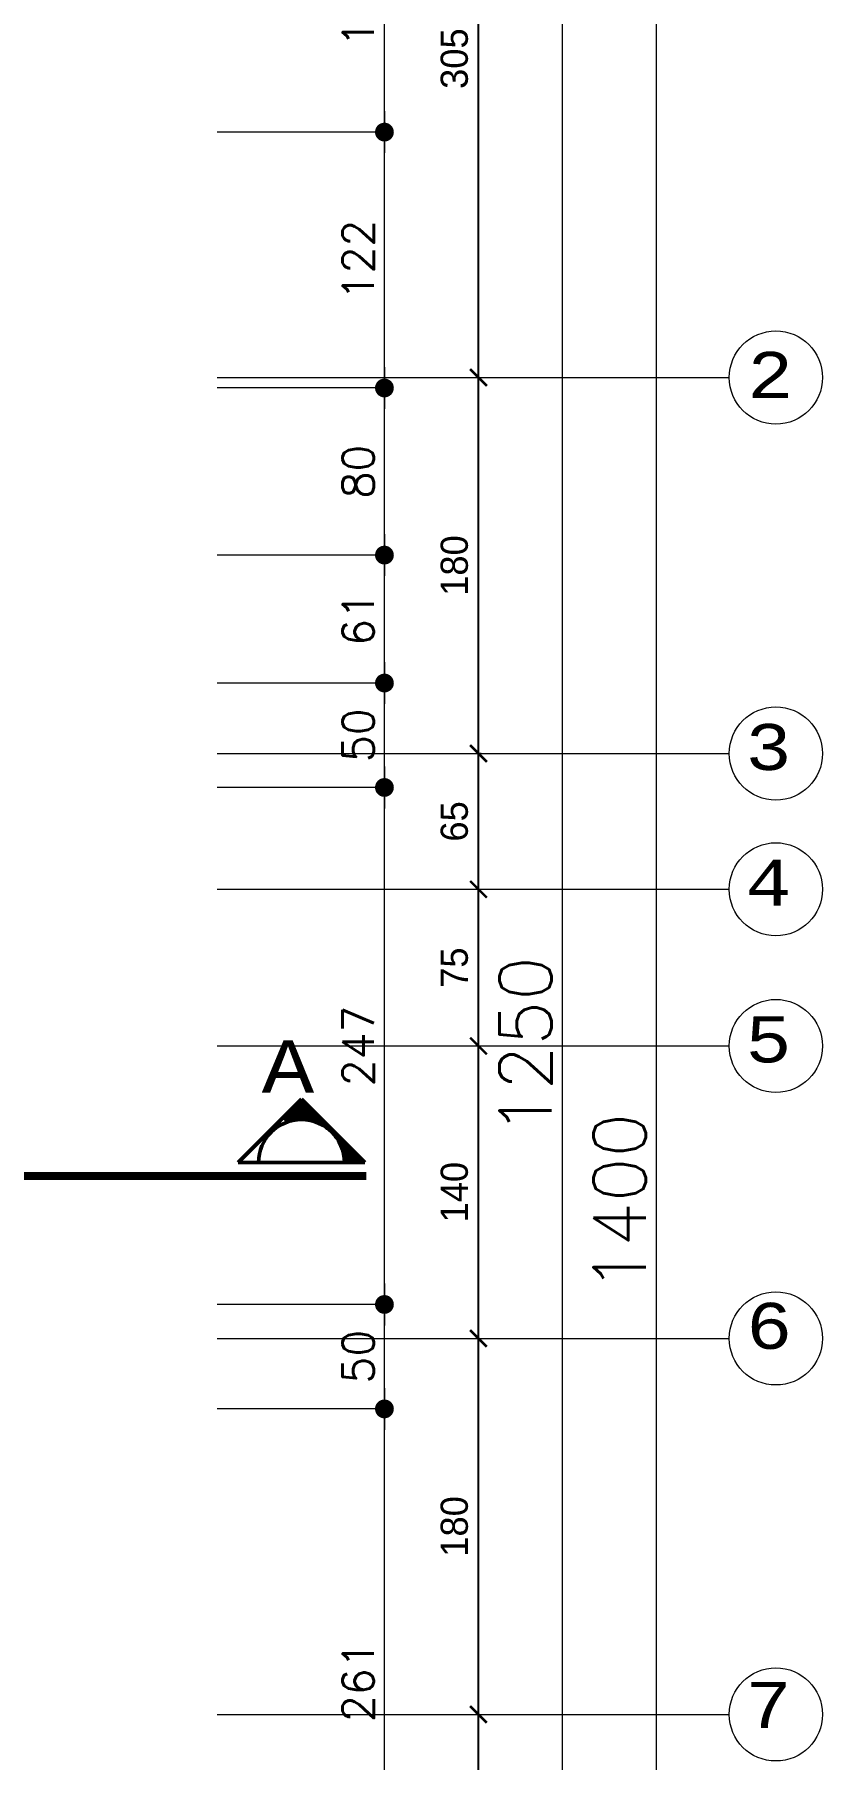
# Model space of a CAD drawing. Header units: millimetres. Extents: x 35860 to 71103, y -11298 to -8385.
# Drawn here: x 46034 to 46411, y -10340 to -9514 of the extents above; entities that cross this region are included whole.
import ezdxf

# ---------------------------------------------------------------- set-up
doc = ezdxf.new("R2010")
doc.units = ezdxf.units.MM
doc.header["$MEASUREMENT"] = 0
doc.layers.get('0').update_dxf_attribs({"lineweight": 15})
doc.layers.get('Defpoints').update_dxf_attribs({"lineweight": 20})
for name, color, linetype, lineweight in [('03_Yazı', 1, 'Continuous', 30), ('05', 4, 'Continuous', 50), ('Aks&Tefriş', 5, 'Continuous', 20)]:
    doc.layers.add(name, color=color, linetype=linetype, lineweight=lineweight)
doc.styles.add('0', font='txt.shx')
doc.styles.add('C', font='')
doc.styles.get('C').set_extended_font_data('Courier New Tur')
doc.dimstyles.new('5', dxfattribs={"dimtxt": 25, "dimasz": 1, "dimexe": 0, "dimexo": 0, "dimgap": 5, "dimtad": 1, "dimdec": 0, "dimlfac": -1, "dimzin": 12, "dimdsep": 46, "dimtxsty": '0', "dimblk": 'DOT', "dimcen": 2.5, "dimse1": 1, "dimse2": 1, "dimclrd": 256, "dimclrt": 1, "dimadec": 8, "dimazin": 0, "dimtfac": 1, "dimtdec": 0, "dimtmove": 0, "dimatfit": 0, "dimldrblk": 'DOT', "dimfxl": 1, "dimtolj": 1, "dimtzin": 0, "dimlwd": -1, "dimarcsym": 0})
doc.dimstyles.new('_VI80I', dxfattribs={"dimtxt": 15, "dimasz": 1, "dimexe": 0, "dimexo": 100, "dimgap": 5, "dimtad": 1, "dimdec": 0, "dimlfac": -1, "dimzin": 12, "dimdsep": 46, "dimtxsty": '0', "dimblk1": 'DOT80_2', "dimblk2": 'DOT80_1', "dimsah": 1, "dimcen": 2.5, "dimse1": 1, "dimse2": 1, "dimclrd": 256, "dimclrt": 1, "dimadec": 8, "dimazin": 0, "dimtfac": 1, "dimtdec": 0, "dimtmove": 0, "dimatfit": 0, "dimldrblk": 'DOT', "dimfxl": 1, "dimtolj": 1, "dimtzin": 0, "dimlwd": -1, "dimarcsym": 0})
doc.dimstyles.new('STANDART', dxfattribs={"dimtxt": 13, "dimasz": 8, "dimexe": 1.25, "dimexo": 0.625, "dimgap": 5, "dimtad": 1, "dimdec": 0, "dimrnd": 5, "dimzin": 1, "dimdsep": 46, "dimtxsty": 'Standard', "dimblk1": 'ARCHTICK', "dimblk2": 'ARCHTICK', "dimsah": 1, "dimcen": 2.5, "dimclrd": 256, "dimclre": 256, "dimclrt": 1, "dimadec": 0, "dimazin": 0, "dimtfac": 1, "dimtdec": 0, "dimtofl": 0, "dimtmove": 1, "dimatfit": 0, "dimldrblk": 'ARCHTICK', "dimfxl": 1, "dimtolj": 1, "dimtzin": 0, "dimarcsym": 0})

# ---------------------------------------------------------------- blocks, each defined once
blk = doc.blocks.new('DOT')
at = {"color": 0}
blk.add_line((-10, 0), (10, 0), dxfattribs=at)
at = {"color": 0, "const_width": 4.5}
blk.add_lwpolyline([(-2.25, 0, 1), (2.25, 0, 1)], format="xyb", close=True, dxfattribs=at)
blk = doc.blocks.new('*D164')
at = {"layer": 'Aks&Tefriş', "transparency": 16777216}
blk.add_line((46286.01, -9374.08), (46286.01, -10622.42), dxfattribs=at)
at = {"layer": 'Defpoints', "color": 0, "transparency": 16777216}
for p in [(46286.01, -9373.08), (46286.01, -10623.42), (46286.01, -10623.42)]:
    blk.add_point(p, dxfattribs=at)
at = {"layer": 'Aks&Tefriş', "transparency": 16777216}
for p, rotation in [((46286.01, -9373.08), 90), ((46286.01, -10623.42), 270)]:
    blk.add_blockref('DOT', p, dxfattribs=dict(at, rotation=rotation))
at = {"layer": 'Aks&Tefriş', "color": 1, "transparency": 16777216, "insert": (46268.51, -9998.25), "char_height": 25, "attachment_point": 5, "rotation": 90, "style": '0'}
blk.add_mtext('\\A1;1250', dxfattribs=at)
blk = doc.blocks.new('_ARCHTICK')
at = {"color": 0, "linetype": 'ByBlock', "const_width": 0.15}
blk.add_lwpolyline([(-0.5, -0.5), (0.5, 0.5)], dxfattribs=at)
blk = doc.blocks.new('*D166')
at = {"layer": 'Aks&Tefriş', "lineweight": -2, "transparency": 16777216}
for p, q in [((46245.38, -10318.42), (46244.76, -10318.42)), ((46246.01, -10623.42), (46246.01, -10318.42))]:
    blk.add_line(p, q, dxfattribs=at)
at = {"layer": 'Defpoints', "color": 0, "transparency": 16777216}
for p in [(46246.01, -10318.42), (46246.01, -10318.42), (46246.01, -10623.42)]:
    blk.add_point(p, dxfattribs=at)
at = {"layer": 'Aks&Tefriş', "lineweight": -2, "transparency": 16777216, "xscale": 8, "yscale": 8, "zscale": 8}
for p, rotation in [((46246.01, -10318.42), 90), ((46246.01, -10623.42), 270)]:
    blk.add_blockref('_ARCHTICK', p, dxfattribs=dict(at, rotation=rotation))
at = {"layer": 'Aks&Tefriş', "color": 1, "transparency": 16777216, "insert": (46234.51, -10470.92), "char_height": 13, "attachment_point": 5, "rotation": 90}
blk.add_mtext('\\A1;305', dxfattribs=at)
blk = doc.blocks.new('*D167')
at = {"layer": 'Aks&Tefriş', "lineweight": -2, "transparency": 16777216}
for p, q in [((46245.38, -10138.42), (46244.76, -10138.42)), ((46246.01, -10318.42), (46246.01, -10138.42))]:
    blk.add_line(p, q, dxfattribs=at)
at = {"layer": 'Defpoints', "color": 0, "transparency": 16777216}
for p in [(46246.01, -10138.42), (46246.01, -10138.42), (46246.01, -10318.42)]:
    blk.add_point(p, dxfattribs=at)
at = {"layer": 'Aks&Tefriş', "lineweight": -2, "transparency": 16777216, "xscale": 8, "yscale": 8, "zscale": 8}
for p, rotation in [((46246.01, -10138.42), 90), ((46246.01, -10318.42), 270)]:
    blk.add_blockref('_ARCHTICK', p, dxfattribs=dict(at, rotation=rotation))
at = {"layer": 'Aks&Tefriş', "color": 1, "transparency": 16777216, "insert": (46234.51, -10228.42), "char_height": 13, "attachment_point": 5, "rotation": 90}
blk.add_mtext('\\A1;180', dxfattribs=at)
blk = doc.blocks.new('*D168')
at = {"layer": 'Aks&Tefriş', "lineweight": -2, "transparency": 16777216}
for p, q in [((46245.38, -9923.42), (46244.76, -9923.42)), ((46246.01, -9998.42), (46246.01, -9923.42))]:
    blk.add_line(p, q, dxfattribs=at)
at = {"layer": 'Defpoints', "color": 0, "transparency": 16777216}
for p in [(46246.01, -9923.42), (46246.01, -9923.42), (46246.01, -9998.42)]:
    blk.add_point(p, dxfattribs=at)
at = {"layer": 'Aks&Tefriş', "lineweight": -2, "transparency": 16777216, "xscale": 8, "yscale": 8, "zscale": 8}
for p, rotation in [((46246.01, -9923.42), 90), ((46246.01, -9998.42), 270)]:
    blk.add_blockref('_ARCHTICK', p, dxfattribs=dict(at, rotation=rotation))
at = {"layer": 'Aks&Tefriş', "color": 1, "transparency": 16777216, "insert": (46234.51, -9960.92), "char_height": 13, "attachment_point": 5, "rotation": 90}
blk.add_mtext('\\A1;75', dxfattribs=at)
blk = doc.blocks.new('*D169')
at = {"layer": 'Aks&Tefriş', "lineweight": -2, "transparency": 16777216}
for p, q in [((46245.38, -9678.42), (46244.76, -9678.42)), ((46246.01, -9858.42), (46246.01, -9678.42))]:
    blk.add_line(p, q, dxfattribs=at)
at = {"layer": 'Defpoints', "color": 0, "transparency": 16777216}
for p in [(46246.01, -9678.42), (46246.01, -9678.42), (46246.01, -9858.42)]:
    blk.add_point(p, dxfattribs=at)
at = {"layer": 'Aks&Tefriş', "lineweight": -2, "transparency": 16777216, "xscale": 8, "yscale": 8, "zscale": 8}
for p, rotation in [((46246.01, -9678.42), 90), ((46246.01, -9858.42), 270)]:
    blk.add_blockref('_ARCHTICK', p, dxfattribs=dict(at, rotation=rotation))
at = {"layer": 'Aks&Tefriş', "color": 1, "transparency": 16777216, "insert": (46234.51, -9768.42), "char_height": 13, "attachment_point": 5, "rotation": 90}
blk.add_mtext('\\A1;180', dxfattribs=at)
blk = doc.blocks.new('*D170')
at = {"layer": 'Aks&Tefriş', "lineweight": -2, "transparency": 16777216}
for p, q in [((46245.38, -9373.08), (46244.76, -9373.08)), ((46246.01, -9678.42), (46246.01, -9373.08))]:
    blk.add_line(p, q, dxfattribs=at)
at = {"layer": 'Defpoints', "color": 0, "transparency": 16777216}
for p in [(46246.01, -9373.08), (46246.01, -9373.08), (46246.01, -9678.42)]:
    blk.add_point(p, dxfattribs=at)
at = {"layer": 'Aks&Tefriş', "lineweight": -2, "transparency": 16777216, "xscale": 8, "yscale": 8, "zscale": 8}
for p, rotation in [((46246.01, -9373.08), 90), ((46246.01, -9678.42), 270)]:
    blk.add_blockref('_ARCHTICK', p, dxfattribs=dict(at, rotation=rotation))
at = {"layer": 'Aks&Tefriş', "color": 1, "transparency": 16777216, "insert": (46234.51, -9525.75), "char_height": 13, "attachment_point": 5, "rotation": 90}
blk.add_mtext('\\A1;305', dxfattribs=at)
blk = doc.blocks.new('*D137')
at = {"layer": 'Aks&Tefriş', "transparency": 16777216}
blk.add_line((46331.01, -9374.08), (46331.01, -10772.42), dxfattribs=at)
at = {"layer": 'Defpoints', "color": 0, "transparency": 16777216}
for p in [(46331.01, -9373.08), (46331.01, -10773.42), (46331.01, -10773.42)]:
    blk.add_point(p, dxfattribs=at)
at = {"layer": 'Aks&Tefriş', "transparency": 16777216}
for p, rotation in [((46331.01, -9373.08), 90), ((46331.01, -10773.42), 270)]:
    blk.add_blockref('DOT', p, dxfattribs=dict(at, rotation=rotation))
at = {"layer": 'Aks&Tefriş', "color": 1, "transparency": 16777216, "insert": (46313.51, -10073.25), "char_height": 25, "attachment_point": 5, "rotation": 90, "style": '0'}
blk.add_mtext('\\A1;1400', dxfattribs=at)
blk = doc.blocks.new('*D148')
at = {"layer": 'Aks&Tefriş', "lineweight": -2, "transparency": 16777216}
for p, q in [((46246.01, -9923.42), (46246.01, -9858.42)), ((46246.63, -9858.42), (46247.26, -9858.42))]:
    blk.add_line(p, q, dxfattribs=at)
at = {"layer": 'Defpoints', "color": 0, "transparency": 16777216}
for p in [(46246.01, -9858.42), (46246.01, -9858.42), (46246.01, -9923.42)]:
    blk.add_point(p, dxfattribs=at)
at = {"layer": 'Aks&Tefriş', "lineweight": -2, "transparency": 16777216, "xscale": 8, "yscale": 8, "zscale": 8}
for p, rotation in [((46246.01, -9858.42), 90), ((46246.01, -9923.42), 270)]:
    blk.add_blockref('_ARCHTICK', p, dxfattribs=dict(at, rotation=rotation))
at = {"layer": 'Aks&Tefriş', "color": 1, "transparency": 16777216, "insert": (46234.51, -9890.92), "char_height": 13, "attachment_point": 5, "rotation": 90}
blk.add_mtext('\\A1;65', dxfattribs=at)
blk = doc.blocks.new('*D537')
at = {"layer": 'Aks&Tefriş', "lineweight": -2, "transparency": 16777216}
for p, q in [((46245.38, -9998.42), (46244.76, -9998.42)), ((46246.01, -10138.42), (46246.01, -9998.42))]:
    blk.add_line(p, q, dxfattribs=at)
at = {"layer": 'Defpoints', "color": 0, "transparency": 16777216}
for p in [(46246.01, -9998.42), (46246.01, -9998.42), (46246.01, -10138.42)]:
    blk.add_point(p, dxfattribs=at)
at = {"layer": 'Aks&Tefriş', "lineweight": -2, "transparency": 16777216, "xscale": 8, "yscale": 8, "zscale": 8}
for p, rotation in [((46246.01, -9998.42), 90), ((46246.01, -10138.42), 270)]:
    blk.add_blockref('_ARCHTICK', p, dxfattribs=dict(at, rotation=rotation))
at = {"layer": 'Aks&Tefriş', "color": 1, "transparency": 16777216, "insert": (46234.51, -10068.42), "char_height": 13, "attachment_point": 5, "rotation": 90}
blk.add_mtext('\\A1;140', dxfattribs=at)
blk = doc.blocks.new('DOT80_2')
at = {"color": 0}
blk.add_line((0, 0), (0, -80), dxfattribs=at)
blk.add_blockref('DOT', (0, 0))
blk = doc.blocks.new('DOT80_1')
at = {"color": 0}
blk.add_line((0, 0), (0, 80), dxfattribs=at)
blk.add_blockref('DOT', (0, 0))
blk = doc.blocks.new('*D825')
at = {"layer": 'Aks&Tefriş', "transparency": 16777216}
blk.add_line((46201.01, -10432.42), (46201.01, -10173.17), dxfattribs=at)
at = {"layer": 'Defpoints', "color": 0, "transparency": 16777216}
for p in [(45923.41, -10172.17), (46201.01, -10172.17), (45923.41, -10433.42)]:
    blk.add_point(p, dxfattribs=at)
at = {"layer": 'Aks&Tefriş', "transparency": 16777216}
for name, p, rotation in [('DOT80_1', (46201.01, -10172.17), 90), ('DOT80_2', (46201.01, -10433.42), 270)]:
    blk.add_blockref(name, p, dxfattribs=dict(at, rotation=rotation))
at = {"layer": 'Aks&Tefriş', "color": 1, "transparency": 16777216, "insert": (46188.51, -10302.8), "char_height": 15, "attachment_point": 5, "rotation": 90, "style": '0'}
blk.add_mtext('\\A1;261', dxfattribs=at)
blk = doc.blocks.new('*D826')
at = {"layer": 'Aks&Tefriş', "transparency": 16777216}
blk.add_line((46201.01, -10171.17), (46201.01, -10123.17), dxfattribs=at)
at = {"layer": 'Defpoints', "color": 0, "transparency": 16777216}
for p in [(45923.41, -10122.17), (46201.01, -10122.17), (45923.41, -10172.17)]:
    blk.add_point(p, dxfattribs=at)
at = {"layer": 'Aks&Tefriş', "transparency": 16777216}
for name, p, rotation in [('DOT80_1', (46201.01, -10122.17), 90), ('DOT80_2', (46201.01, -10172.17), 270)]:
    blk.add_blockref(name, p, dxfattribs=dict(at, rotation=rotation))
at = {"layer": 'Aks&Tefriş', "color": 1, "transparency": 16777216, "insert": (46188.51, -10147.17), "char_height": 15, "attachment_point": 5, "rotation": 90, "style": '0'}
blk.add_mtext('\\A1;50', dxfattribs=at)
blk = doc.blocks.new('*D827')
at = {"layer": 'Aks&Tefriş', "transparency": 16777216}
blk.add_line((46201.01, -10121.17), (46201.01, -9875.67), dxfattribs=at)
at = {"layer": 'Defpoints', "color": 0, "transparency": 16777216}
for p in [(45923.41, -9874.67), (46201.01, -9874.67), (45923.41, -10122.17)]:
    blk.add_point(p, dxfattribs=at)
at = {"layer": 'Aks&Tefriş', "transparency": 16777216}
for name, p, rotation in [('DOT80_1', (46201.01, -9874.67), 90), ('DOT80_2', (46201.01, -10122.17), 270)]:
    blk.add_blockref(name, p, dxfattribs=dict(at, rotation=rotation))
at = {"layer": 'Aks&Tefriş', "color": 1, "transparency": 16777216, "insert": (46188.51, -9998.42), "char_height": 15, "attachment_point": 5, "rotation": 90, "style": '0'}
blk.add_mtext('\\A1;247', dxfattribs=at)
blk = doc.blocks.new('*D828')
at = {"layer": 'Aks&Tefriş', "transparency": 16777216}
blk.add_line((46201.01, -9873.67), (46201.01, -9825.67), dxfattribs=at)
at = {"layer": 'Defpoints', "color": 0, "transparency": 16777216}
for p in [(45923.41, -9824.67), (46201.01, -9824.67), (45923.41, -9874.67)]:
    blk.add_point(p, dxfattribs=at)
at = {"layer": 'Aks&Tefriş', "transparency": 16777216}
for name, p, rotation in [('DOT80_1', (46201.01, -9824.67), 90), ('DOT80_2', (46201.01, -9874.67), 270)]:
    blk.add_blockref(name, p, dxfattribs=dict(at, rotation=rotation))
at = {"layer": 'Aks&Tefriş', "color": 1, "transparency": 16777216, "insert": (46188.51, -9849.67), "char_height": 15, "attachment_point": 5, "rotation": 90, "style": '0'}
blk.add_mtext('\\A1;50', dxfattribs=at)
blk = doc.blocks.new('*D829')
at = {"layer": 'Aks&Tefriş', "transparency": 16777216}
blk.add_line((46201.01, -9559.92), (46201.01, -9441.92), dxfattribs=at)
at = {"layer": 'Defpoints', "color": 0, "transparency": 16777216}
for p in [(45923.41, -9440.92), (46201.01, -9440.92), (45923.41, -9560.92)]:
    blk.add_point(p, dxfattribs=at)
at = {"layer": 'Aks&Tefriş', "transparency": 16777216}
for name, p, rotation in [('DOT80_1', (46201.01, -9440.92), 90), ('DOT80_2', (46201.01, -9560.92), 270)]:
    blk.add_blockref(name, p, dxfattribs=dict(at, rotation=rotation))
at = {"layer": 'Aks&Tefriş', "color": 1, "transparency": 16777216, "insert": (46188.51, -9500.92), "char_height": 15, "attachment_point": 5, "rotation": 90, "style": '0'}
blk.add_mtext('\\A1;120', dxfattribs=at)
blk = doc.blocks.new('*D1038')
at = {"layer": 'Aks&Tefriş', "transparency": 16777216}
blk.add_line((46201.01, -9823.67), (46201.01, -9764.42), dxfattribs=at)
at = {"layer": 'Defpoints', "color": 0, "transparency": 16777216}
for p in [(45923.41, -9763.42), (46201.01, -9763.42), (45923.41, -9824.67)]:
    blk.add_point(p, dxfattribs=at)
at = {"layer": 'Aks&Tefriş', "transparency": 16777216}
for name, p, rotation in [('DOT80_1', (46201.01, -9763.42), 90), ('DOT80_2', (46201.01, -9824.67), 270)]:
    blk.add_blockref(name, p, dxfattribs=dict(at, rotation=rotation))
at = {"layer": 'Aks&Tefriş', "color": 1, "transparency": 16777216, "insert": (46188.51, -9794.05), "char_height": 15, "attachment_point": 5, "rotation": 90, "style": '0'}
blk.add_mtext('\\A1;61', dxfattribs=at)
blk = doc.blocks.new('*D1039')
at = {"layer": 'Aks&Tefriş', "transparency": 16777216}
blk.add_line((46201.01, -9762.42), (46201.01, -9684.42), dxfattribs=at)
at = {"layer": 'Defpoints', "color": 0, "transparency": 16777216}
for p in [(45923.41, -9683.42), (46201.01, -9683.42), (45923.41, -9763.42)]:
    blk.add_point(p, dxfattribs=at)
at = {"layer": 'Aks&Tefriş', "transparency": 16777216}
for name, p, rotation in [('DOT80_1', (46201.01, -9683.42), 90), ('DOT80_2', (46201.01, -9763.42), 270)]:
    blk.add_blockref(name, p, dxfattribs=dict(at, rotation=rotation))
at = {"layer": 'Aks&Tefriş', "color": 1, "transparency": 16777216, "insert": (46188.51, -9723.42), "char_height": 15, "attachment_point": 5, "rotation": 90, "style": '0'}
blk.add_mtext('\\A1;80', dxfattribs=at)
blk = doc.blocks.new('*D1040')
at = {"layer": 'Aks&Tefriş', "transparency": 16777216}
blk.add_line((46201.01, -9682.42), (46201.01, -9561.92), dxfattribs=at)
at = {"layer": 'Defpoints', "color": 0, "transparency": 16777216}
for p in [(45923.41, -9560.92), (46201.01, -9560.92), (45923.41, -9683.42)]:
    blk.add_point(p, dxfattribs=at)
at = {"layer": 'Aks&Tefriş', "transparency": 16777216}
for name, p, rotation in [('DOT80_1', (46201.01, -9560.92), 90), ('DOT80_2', (46201.01, -9683.42), 270)]:
    blk.add_blockref(name, p, dxfattribs=dict(at, rotation=rotation))
at = {"layer": 'Aks&Tefriş', "color": 1, "transparency": 16777216, "insert": (46188.51, -9622.17), "char_height": 15, "attachment_point": 5, "rotation": 90, "style": '0'}
blk.add_mtext('\\A1;122', dxfattribs=at)

msp = doc.modelspace()

# ---------------------------------------------------------------- linework, layer by layer
at = {"layer": '05'}
for p, q in [((46161.29, -10023.89), (46130.94, -10054.23)), ((46161.29, -10023.89), (46130.94, -10054.23)), ((46161.29, -10023.89), (46130.94, -10054.23)), ((46171.87, -10036.63), (46160.21, -10024.97)), ((46171.87, -10036.63), (46160.21, -10024.97)), ((46171.87, -10036.63), (46160.21, -10024.97)), ((46173.77, -10037.92), (46160.51, -10024.67)), ((46173.77, -10037.92), (46160.51, -10024.67)), ((46173.77, -10037.92), (46160.51, -10024.67)), ((46190.68, -10054.23), (46160.81, -10024.36)), ((46190.68, -10054.23), (46160.81, -10024.36)), ((46190.68, -10054.23), (46160.81, -10024.36)), ((46191.29, -10054.23), (46161.11, -10024.06)), ((46191.29, -10054.23), (46161.11, -10024.06)), ((46191.29, -10054.23), (46161.11, -10024.06)), ((46191.63, -10054.23), (46161.29, -10023.89)), ((46191.63, -10054.23), (46161.29, -10023.89)), ((46191.63, -10054.23), (46161.29, -10023.89)), ((46154.84, -10034.73), (46152.64, -10032.53)), ((46154.84, -10034.73), (46152.64, -10032.53)), ((46154.84, -10034.73), (46152.64, -10032.53)), ((46155.3, -10034.59), (46152.95, -10032.23)), ((46155.3, -10034.59), (46152.95, -10032.23)), ((46155.3, -10034.59), (46152.95, -10032.23)), ((46155.77, -10034.45), (46153.25, -10031.93)), ((46155.77, -10034.45), (46153.25, -10031.93)), ((46155.77, -10034.45), (46153.25, -10031.93)), ((46156.25, -10034.32), (46153.55, -10031.62)), ((46156.25, -10034.32), (46153.55, -10031.62)), ((46156.25, -10034.32), (46153.55, -10031.62)), ((46156.74, -10034.21), (46153.85, -10031.32)), ((46156.74, -10034.21), (46153.85, -10031.32)), ((46156.74, -10034.21), (46153.85, -10031.32)), ((46157.24, -10034.1), (46154.16, -10031.02)), ((46157.24, -10034.1), (46154.16, -10031.02)), ((46157.24, -10034.1), (46154.16, -10031.02)), ((46157.74, -10034), (46154.46, -10030.72)), ((46157.74, -10034), (46154.46, -10030.72)), ((46157.74, -10034), (46154.46, -10030.72)), ((46158.27, -10033.92), (46154.76, -10030.41)), ((46158.27, -10033.92), (46154.76, -10030.41)), ((46158.27, -10033.92), (46154.76, -10030.41)), ((46158.8, -10033.85), (46155.06, -10030.11)), ((46158.8, -10033.85), (46155.06, -10030.11)), ((46158.8, -10033.85), (46155.06, -10030.11)), ((46159.34, -10033.79), (46155.37, -10029.81)), ((46159.34, -10033.79), (46155.37, -10029.81)), ((46159.34, -10033.79), (46155.37, -10029.81)), ((46159.9, -10033.74), (46155.67, -10029.51)), ((46159.9, -10033.74), (46155.67, -10029.51)), ((46159.9, -10033.74), (46155.67, -10029.51)), ((46160.48, -10033.71), (46155.97, -10029.2)), ((46160.48, -10033.71), (46155.97, -10029.2)), ((46160.48, -10033.71), (46155.97, -10029.2)), ((46161.07, -10033.7), (46156.27, -10028.9)), ((46161.07, -10033.7), (46156.27, -10028.9)), ((46161.07, -10033.7), (46156.27, -10028.9)), ((46161.68, -10033.7), (46156.58, -10028.6)), ((46161.68, -10033.7), (46156.58, -10028.6)), ((46161.68, -10033.7), (46156.58, -10028.6)), ((46162.3, -10033.72), (46156.88, -10028.3)), ((46162.3, -10033.72), (46156.88, -10028.3)), ((46162.3, -10033.72), (46156.88, -10028.3)), ((46162.95, -10033.76), (46157.18, -10027.99)), ((46162.95, -10033.76), (46157.18, -10027.99)), ((46162.95, -10033.76), (46157.18, -10027.99)), ((46163.62, -10033.83), (46157.48, -10027.69)), ((46163.62, -10033.83), (46157.48, -10027.69)), ((46163.62, -10033.83), (46157.48, -10027.69)), ((46164.32, -10033.92), (46157.79, -10027.39)), ((46164.32, -10033.92), (46157.79, -10027.39)), ((46164.32, -10033.92), (46157.79, -10027.39)), ((46165.05, -10034.04), (46158.09, -10027.09)), ((46165.05, -10034.04), (46158.09, -10027.09)), ((46165.05, -10034.04), (46158.09, -10027.09)), ((46165.81, -10034.2), (46158.39, -10026.78)), ((46165.81, -10034.2), (46158.39, -10026.78)), ((46165.81, -10034.2), (46158.39, -10026.78)), ((46166.61, -10034.4), (46158.69, -10026.48)), ((46166.61, -10034.4), (46158.69, -10026.48)), ((46166.61, -10034.4), (46158.69, -10026.48)), ((46167.47, -10034.65), (46159, -10026.18)), ((46167.47, -10034.65), (46159, -10026.18)), ((46167.47, -10034.65), (46159, -10026.18)), ((46168.38, -10034.96), (46159.3, -10025.88)), ((46168.38, -10034.96), (46159.3, -10025.88)), ((46168.38, -10034.96), (46159.3, -10025.88)), ((46169.39, -10035.36), (46159.6, -10025.57)), ((46169.39, -10035.36), (46159.6, -10025.57)), ((46169.39, -10035.36), (46159.6, -10025.57)), ((46170.52, -10035.89), (46159.9, -10025.27)), ((46170.52, -10035.89), (46159.9, -10025.27)), ((46170.52, -10035.89), (46159.9, -10025.27)), ((46190.08, -10054.23), (46177.6, -10041.75)), ((46190.08, -10054.23), (46177.6, -10041.75)), ((46190.08, -10054.23), (46177.6, -10041.75)), ((46189.47, -10054.23), (46178.88, -10043.65)), ((46189.47, -10054.23), (46178.88, -10043.65)), ((46189.47, -10054.23), (46178.88, -10043.65)), ((46188.87, -10054.23), (46179.63, -10045)), ((46188.87, -10054.23), (46179.63, -10045)), ((46188.87, -10054.23), (46179.63, -10045)), ((46188.26, -10054.23), (46180.16, -10046.13)), ((46188.26, -10054.23), (46180.16, -10046.13)), ((46188.26, -10054.23), (46180.16, -10046.13)), ((46187.66, -10054.23), (46180.56, -10047.14)), ((46187.66, -10054.23), (46180.56, -10047.14)), ((46187.66, -10054.23), (46180.56, -10047.14)), ((46187.05, -10054.23), (46180.87, -10048.05)), ((46187.05, -10054.23), (46180.87, -10048.05)), ((46187.05, -10054.23), (46180.87, -10048.05)), ((46186.45, -10054.23), (46181.12, -10048.91)), ((46186.45, -10054.23), (46181.12, -10048.91)), ((46186.45, -10054.23), (46181.12, -10048.91)), ((46185.84, -10054.23), (46181.32, -10049.71)), ((46185.84, -10054.23), (46181.32, -10049.71)), ((46185.84, -10054.23), (46181.32, -10049.71)), ((46130.94, -10054.23), (46191.63, -10054.23)), ((46130.94, -10054.23), (46191.63, -10054.23)), ((46130.94, -10054.23), (46191.63, -10054.23)), ((46185.24, -10054.23), (46181.48, -10050.47)), ((46185.24, -10054.23), (46181.48, -10050.47)), ((46185.24, -10054.23), (46181.48, -10050.47)), ((46184.63, -10054.23), (46181.6, -10051.2)), ((46184.63, -10054.23), (46181.6, -10051.2)), ((46184.63, -10054.23), (46181.6, -10051.2)), ((46184.03, -10054.23), (46181.69, -10051.9)), ((46184.03, -10054.23), (46181.69, -10051.9)), ((46184.03, -10054.23), (46181.69, -10051.9)), ((46183.42, -10054.23), (46181.76, -10052.57)), ((46183.42, -10054.23), (46181.76, -10052.57)), ((46183.42, -10054.23), (46181.76, -10052.57)), ((46182.82, -10054.23), (46181.8, -10053.22)), ((46182.82, -10054.23), (46181.8, -10053.22)), ((46182.82, -10054.23), (46181.8, -10053.22)), ((46182.21, -10054.23), (46181.82, -10053.84)), ((46182.21, -10054.23), (46181.82, -10053.84)), ((46182.21, -10054.23), (46181.82, -10053.84))]:
    msp.add_line(p, q, dxfattribs=at)
at = {"layer": '05', "ltscale": 3}
for p, q in [((46192.23, -10059.67), (45909.63, -10059.67)), ((46192.23, -10059.67), (45909.63, -10059.67)), ((46192.23, -10059.67), (45909.63, -10059.67)), ((46192.23, -10060.67), (45909.63, -10060.67)), ((46192.23, -10060.67), (45909.63, -10060.67)), ((46192.23, -10060.67), (45909.63, -10060.67)), ((46192.23, -10061.67), (45909.63, -10061.67)), ((46192.23, -10061.67), (45909.63, -10061.67)), ((46192.23, -10061.67), (45909.63, -10061.67))]:
    msp.add_line(p, q, dxfattribs=at)
at = {"layer": '05'}
msp.add_arc((46161.29, -10054.23), 20.54, 0, 180, dxfattribs=at)
msp.add_arc((46161.29, -10054.23), 20.54, 0, 180, dxfattribs=at)
msp.add_arc((46161.29, -10054.23), 20.54, 0, 180, dxfattribs=at)
at = {"layer": 'Aks&Tefriş'}
for p, q in [((46201.01, -10773.42), (46201.01, -9373.08)), ((46121.01, -9678.42), (46354.42, -9678.42)), ((46354.42, -9678.42), (46354.42, -9678.42)), ((46354.42, -9678.42), (46366.01, -9678.42)), ((46121.01, -9858.42), (46366.01, -9858.42)), ((46121.01, -9923.42), (46366.01, -9923.42)), ((46121.01, -9998.42), (46366.01, -9998.42)), ((46121.01, -10138.42), (46366.01, -10138.42)), ((46121.01, -10318.42), (46366.01, -10318.42))]:
    msp.add_line(p, q, dxfattribs=at)
for centre in [(46388.31, -9678.42), (46388.31, -9858.42), (46388.31, -9923.42), (46388.31, -9998.42), (46388.31, -10138.42), (46388.31, -10318.42)]:
    msp.add_circle(centre, 22.3, dxfattribs=at)

# ---------------------------------------------------------------- texts
at = {"layer": '03_Yazı', "style": 'C'}
for s, height, p in [('2', 22, (46374.6, -9688.15)), ('3', 22, (46373.75, -9866.29)), ('4', 22, (46373.75, -9931.29)), ('5', 22, (46373.75, -10006.29)), ('A ', 25, (46142.31, -10020.78)), ('6', 22, (46374.09, -10143.4)), ('7', 22, (46373.81, -10324.96))]:
    msp.add_text(s, height=height, dxfattribs=at).set_placement(p)

# ---------------------------------------------------------------- dimensions: what is measured, and where the dimension line sits
at = {"layer": 'Aks&Tefriş'}
for base, p1, p2, picture, middle in [((46286.01, -10623.42), (46286.01, -9373.08), (46286.01, -10623.42), '*D164', (46268.51, -9998.25)), ((46331.01, -10773.42), (46331.01, -9373.08), (46331.01, -10773.42), '*D137', (46313.51, -10073.25))]:
    dim = msp.add_linear_dim(base=base, p1=p1, p2=p2, angle=90, dimstyle='5', dxfattribs=at)
    dim.commit()
    dim.dimension.update_dxf_attribs({"geometry": picture, "text_midpoint": middle})
for base, p1, p2, dimstyle, override, picture, middle in [((46246.01, -9373.08), (46246.01, -9678.42), (46246.01, -9373.08), 'STANDART', {"dimse1": 1}, '*D170', (46234.51, -9525.75)), ((46201.01, -9440.92), (45923.41, -9560.92), (45923.41, -9440.92), '_VI80I', {"dimtmove": 1}, '*D829', (46188.51, -9500.92)), ((46201.00926978, -9560.92189481), (45923.40804088, -9683.42189481), (45923.40804088, -9560.92189481), '_VI80I', {"dimtmove": 1}, '*D1040', (46188.50926978, -9622.17189481)), ((46201.01, -9683.42), (45923.41, -9763.42), (45923.41, -9683.42), '_VI80I', {"dimtmove": 1}, '*D1039', (46188.51, -9723.42)), ((46246.01, -9678.42), (46246.01, -9858.42), (46246.01, -9678.42), 'STANDART', {"dimse1": 1}, '*D169', (46234.51, -9768.42)), ((46201.01, -9763.42), (45923.41, -9824.67), (45923.41, -9763.42), '_VI80I', {"dimtmove": 1}, '*D1038', (46188.51, -9794.05)), ((46201.01, -9824.67), (45923.41, -9874.67), (45923.41, -9824.67), '_VI80I', {"dimtmove": 1}, '*D828', (46188.51, -9849.67)), ((46246.01, -9858.42), (46246.01, -9923.42), (46246.01, -9858.42), 'STANDART', {"dimse1": 1}, '*D148', (46234.51, -9890.92)), ((46201.00926978, -9874.67189481), (45923.40804088, -10122.17189481), (45923.40804088, -9874.67189481), '_VI80I', {"dimtmove": 1}, '*D827', (46188.50926978, -9998.42189481)), ((46246.01, -9923.42), (46246.01, -9998.42), (46246.01, -9923.42), 'STANDART', {"dimse1": 1}, '*D168', (46234.51, -9960.92)), ((46246.01, -9998.42), (46246.01, -10138.42), (46246.01, -9998.42), 'STANDART', {"dimse1": 1}, '*D537', (46234.51, -10068.42)), ((46201.01, -10122.17), (45923.41, -10172.17), (45923.41, -10122.17), '_VI80I', {"dimtmove": 1}, '*D826', (46188.51, -10147.17)), ((46246.01, -10138.42), (46246.01, -10318.42), (46246.01, -10138.42), 'STANDART', {"dimse1": 1}, '*D167', (46234.51, -10228.42)), ((46201.01, -10172.17), (45923.41, -10433.42), (45923.41, -10172.17), '_VI80I', {"dimtmove": 1}, '*D825', (46188.51, -10302.8)), ((46246.01, -10318.42), (46246.01, -10623.42), (46246.01, -10318.42), 'STANDART', {"dimse1": 1}, '*D166', (46234.51, -10470.92))]:
    dim = msp.add_linear_dim(base=base, p1=p1, p2=p2, angle=90, dimstyle=dimstyle, override=override, dxfattribs=at)
    dim.commit()
    dim.dimension.update_dxf_attribs({"geometry": picture, "text_midpoint": middle})

doc.saveas('drawing.dxf')
